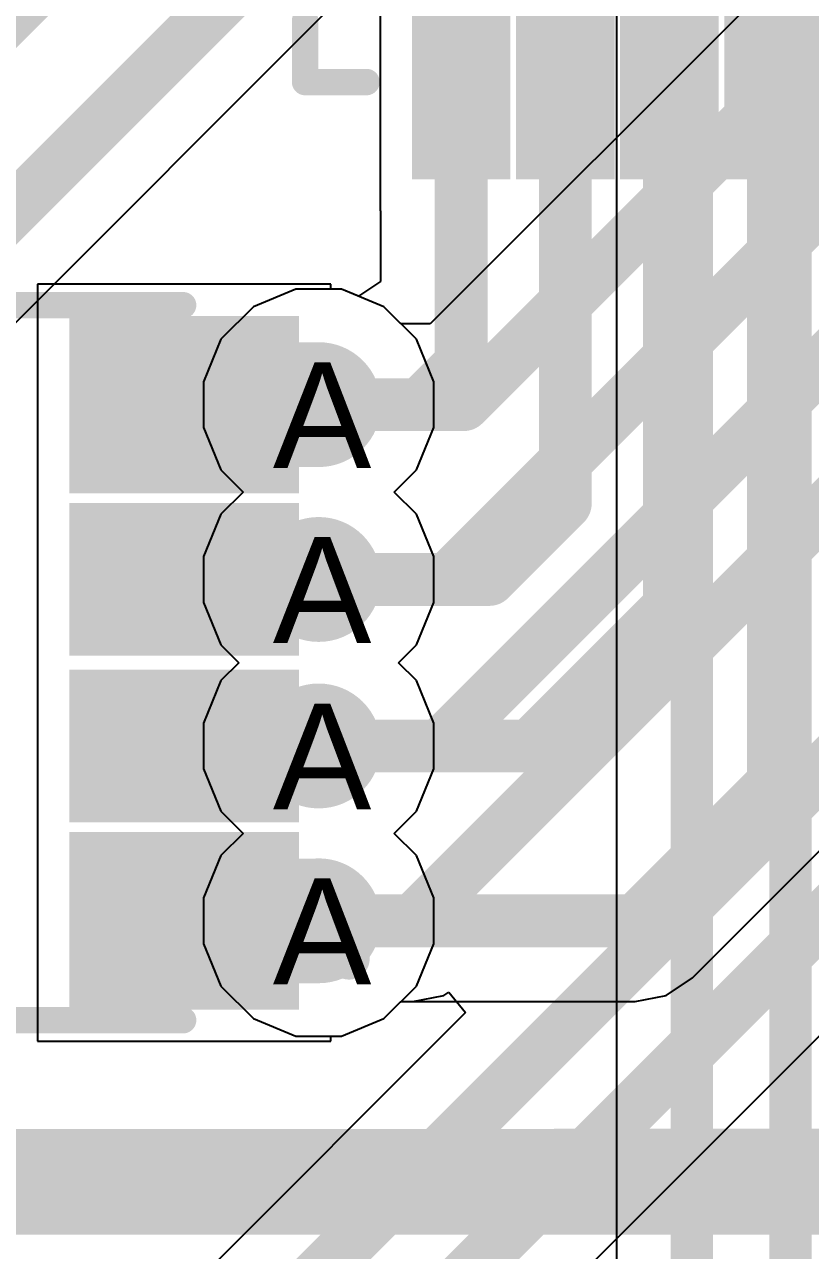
# Model space of a CAD drawing. Header units: inches. Extents: x 0 to 5271, y 0 to 5417.
# Drawn here: x 80.76 to 84.54, y 10.02 to 15.91 of the extents above; entities that cross this region are included whole.
import ezdxf

# ---------------------------------------------------------------- set-up
doc = ezdxf.new("R2010")
doc.units = ezdxf.units.IN
for name, color, linetype in [('Bottom Layer', 5, 'Continuous'), ('Drill Drawing', 1, 'Continuous'), ('L2_GND1', 16, 'Continuous'), ('L3_SIG1', 76, 'Continuous'), ('L4_PWR', 90, 'Continuous'), ('L5_GND2', 156, 'Continuous'), ('L6_SIG2', 130, 'Continuous'), ('L7_GND3', 216, 'Continuous'), ('Top Layer', 1, 'Continuous'), ('Top Overlay', 2, 'Continuous'), ('Top Paste', 8, 'Continuous'), ('Top Solder', 216, 'Continuous'), ('Via Holes', 16, 'Continuous')]:
    doc.layers.add(name, color=color, linetype=linetype)
doc.styles.add('Arial', font='', dxfattribs={"height": 0.2})
doc.styles.get('Arial').set_extended_font_data('Arial')

# ---------------------------------------------------------------- blocks, each defined once
blk = doc.blocks.new('YC164_FR_0710KL_43')
at = {"layer": 'Top Layer'}
for points in [[(-0.45000545, 0.32501332), (0.4499952899999999, 0.32501332), (0.4499952899999999, -0.32498792), (-0.45000545, -0.32498792)], [(2.22001969, -0.3249879199999999), (1.32001895, -0.32498792), (1.32001895, 0.3250133199999999), (2.22001969, 0.32501332)], [(-0.45000545, -0.57501663), (0.4499952899999999, -0.57501663), (0.4499952899999999, -1.10501557), (-0.45000545, -1.10501557)], [(2.22001969, -1.10501557), (1.32001895, -1.10501557), (1.32001895, -0.57501663), (2.22001969, -0.57501663)], [(-0.45000545, -1.37501503), (0.4499952899999999, -1.37501503), (0.4499952899999999, -1.90501397), (-0.45000545, -1.90501397)], [(2.22001969, -1.90501397), (1.32001895, -1.90501397), (1.32001895, -1.37501503), (2.22001969, -1.37501503)], [(-0.45000545, -2.15499188), (0.4499952899999999, -2.15499188), (0.4499952899999999, -2.80499312), (-0.45000545, -2.80499312)], [(2.22001969, -2.80499312), (1.32001895, -2.80499312), (1.32001895, -2.15499188), (2.22001969, -2.15499188)]]:
    blk.add_hatch(color=1, dxfattribs=at).paths.add_polyline_path(points)
at = {"layer": 'Top Paste'}
for points in [[(-0.45000545, 0.32501332), (0.4499952899999999, 0.32501332), (0.4499952899999999, -0.32498792), (-0.45000545, -0.32498792)], [(2.22001969, -0.3249879199999999), (1.32001895, -0.32498792), (1.32001895, 0.3250133199999999), (2.22001969, 0.32501332)], [(-0.45000545, -0.57501663), (0.4499952899999999, -0.57501663), (0.4499952899999999, -1.10501557), (-0.45000545, -1.10501557)], [(2.22001969, -1.10501557), (1.32001895, -1.10501557), (1.32001895, -0.57501663), (2.22001969, -0.57501663)], [(-0.45000545, -1.37501503), (0.4499952899999999, -1.37501503), (0.4499952899999999, -1.90501397), (-0.45000545, -1.90501397)], [(2.22001969, -1.90501397), (1.32001895, -1.90501397), (1.32001895, -1.37501503), (2.22001969, -1.37501503)], [(-0.45000545, -2.15499188), (0.4499952899999999, -2.15499188), (0.4499952899999999, -2.80499312), (-0.45000545, -2.80499312)], [(2.22001969, -2.80499312), (1.32001895, -2.80499312), (1.32001895, -2.15499188), (2.22001969, -2.15499188)]]:
    blk.add_hatch(color=8, dxfattribs=at).paths.add_polyline_path(points)
at = {"layer": 'Top Solder'}
for points in [[(-0.5516054499999999, 0.42661332), (0.55159529, 0.42661332), (0.55159529, -0.42658792), (-0.5516054499999999, -0.42658792)], [(2.32161969, -0.42658792), (1.21841895, -0.42658792), (1.21841895, 0.4266133199999999), (2.32161969, 0.4266133200000001)], [(-0.5516054499999999, -0.47341663), (0.55159529, -0.47341663), (0.55159529, -1.20661557), (-0.5516054499999999, -1.20661557)], [(2.32161969, -1.20661557), (1.21841895, -1.20661557), (1.21841895, -0.4734166300000001), (2.32161969, -0.4734166299999999)], [(-0.5516054499999999, -1.27341503), (0.55159529, -1.27341503), (0.55159529, -2.00661397), (-0.5516054499999999, -2.00661397)], [(2.32161969, -2.00661397), (1.21841895, -2.00661397), (1.21841895, -1.27341503), (2.32161969, -1.27341503)], [(-0.5516054499999999, -2.05339188), (0.55159529, -2.05339188), (0.55159529, -2.90659312), (-0.5516054499999999, -2.90659312)], [(2.32161969, -2.90659312), (1.21841895, -2.90659312), (1.21841895, -2.05339188), (2.32161969, -2.05339188)]]:
    blk.add_hatch(color=216, dxfattribs=at).paths.add_polyline_path(points)
at = {"layer": 'Top Overlay'}
for points in [[(1.76499012, 0.4775835, 0.127, 0.127, 0), (0.00502412, 0.4775835, 0.127, 0.127, 0)], [(-0.6390182799999999, 0.0299847, 0.1999996, 0.1999996, 0), (-0.7914182799999999, 0.1823847, 0.1999996, 0.1999996, 0)], [(-0.7914182799999999, 0.1823847, 0.1999996, 0.1999996, 0), (-0.7914182799999999, -0.1224153, 0.1999996, 0.1999996, 0)], [(-0.6390182799999999, 0.0299847, 0.1999996, 0.1999996, 0), (-0.7914182799999999, -0.1224153, 0.1999996, 0.1999996, 0)], [(1.76499012, -2.9576141, 0.127, 0.127, 0), (0.00502412, -2.9576141, 0.127, 0.127, 0)]]:
    blk.add_lwpolyline(points, format="xyseb", dxfattribs=at)
for points in [[(-0.02672588, 0.4775835, 0.0635, 0.0635, 1), (0.03677411999999999, 0.4775835, 0.0635, 0.0635, 1)], [(1.73324012, 0.4775835, 0.0635, 0.0635, 1), (1.79674012, 0.4775835, 0.0635, 0.0635, 1)], [(-0.84141818, 0.1823847, 0.0999998, 0.0999998, 1), (-0.7414183799999999, 0.1823847, 0.0999998, 0.0999998, 1)], [(-0.84141818, 0.1823847, 0.0999998, 0.0999998, 1), (-0.7414183799999999, 0.1823847, 0.0999998, 0.0999998, 1)], [(-0.6890181799999999, 0.0299847, 0.0999998, 0.0999998, 1), (-0.58901838, 0.0299847, 0.0999998, 0.0999998, 1)], [(-0.6890181799999999, 0.0299847, 0.0999998, 0.0999998, 1), (-0.58901838, 0.0299847, 0.0999998, 0.0999998, 1)], [(-0.84141818, -0.1224153, 0.0999998, 0.0999998, 1), (-0.7414183799999999, -0.1224153, 0.0999998, 0.0999998, 1)], [(-0.84141818, -0.1224153, 0.0999998, 0.0999998, 1), (-0.7414183799999999, -0.1224153, 0.0999998, 0.0999998, 1)], [(-0.02672588, -2.9576141, 0.0635, 0.0635, 1), (0.03677411999999999, -2.9576141, 0.0635, 0.0635, 1)], [(1.73324012, -2.9576141, 0.0635, 0.0635, 1), (1.79674012, -2.9576141, 0.0635, 0.0635, 1)]]:
    blk.add_lwpolyline(points, format="xyseb", close=True, dxfattribs=at)
blk = doc.blocks.new('32_UQFN__5_5__379')
at = {"layer": 'Top Layer'}
for points in [[(-1.88499877, -2.86497903), (-1.88499877, -2.00497821), (-1.61499931, -2.00497821), (-1.61499931, -2.86497903)], [(-1.38502517, -2.86497903), (-1.38502517, -2.00497821), (-1.11502571, -2.00497821), (-1.11502571, -2.86497903)], [(-0.88500077, -2.86497903), (-0.88500077, -2.00497821), (-0.6150013099999999, -2.00497821), (-0.6150013099999999, -2.86497903)], [(-0.38502717, -2.86497903), (-0.38502717, -2.00497821), (-0.11502771, -2.00497821), (-0.11502771, -2.86497903)]]:
    blk.add_hatch(color=1, dxfattribs=at).paths.add_polyline_path(points)
at = {"layer": 'Top Paste'}
for points in [[(-1.88499877, -2.86497903), (-1.88499877, -2.00497821), (-1.61499931, -2.00497821), (-1.61499931, -2.86497903)], [(-1.38502517, -2.86497903), (-1.38502517, -2.00497821), (-1.11502571, -2.00497821), (-1.11502571, -2.86497903)], [(-0.88500077, -2.86497903), (-0.88500077, -2.00497821), (-0.6150013099999999, -2.00497821), (-0.6150013099999999, -2.86497903)], [(-0.38502717, -2.86497903), (-0.38502717, -2.00497821), (-0.11502771, -2.00497821), (-0.11502771, -2.86497903)]]:
    blk.add_hatch(color=8, dxfattribs=at).paths.add_polyline_path(points)
at = {"layer": 'Top Solder'}
for points in [[(-1.98659877, -2.96657903), (-1.98659877, -1.90337821), (-1.51339931, -1.90337821), (-1.51339931, -2.96657903)], [(-1.48662517, -2.96657903), (-1.48662517, -1.90337821), (-1.01342571, -1.90337821), (-1.01342571, -2.96657903)], [(-0.98660077, -2.96657903), (-0.98660077, -1.90337821), (-0.5134013099999999, -1.90337821), (-0.5134013099999999, -2.96657903)], [(-0.4866271699999999, -2.96657903), (-0.4866271699999999, -1.90337821), (-0.01342770999999996, -1.90337821), (-0.01342771000000004, -2.96657903)]]:
    blk.add_hatch(color=216, dxfattribs=at).paths.add_polyline_path(points)
at = {"layer": 'Top Overlay'}
for points in [[(-2.50001024, -2.50000262, 0.127, 0.127, 0), (-2.50001024, -2.20500702, 0.127, 0.127, 0)], [(-2.50001024, -2.50000262, 0.127, 0.127, 0), (-2.20501464, -2.50000262, 0.127, 0.127, 0)]]:
    blk.add_lwpolyline(points, format="xyseb", dxfattribs=at)
for points in [[(-2.53176024, -2.20500702, 0.0635, 0.0635, 1), (-2.46826024, -2.20500702, 0.0635, 0.0635, 1)], [(-2.53176024, -2.50000262, 0.0635, 0.0635, 1), (-2.46826024, -2.50000262, 0.0635, 0.0635, 1)], [(-2.53176024, -2.50000262, 0.0635, 0.0635, 1), (-2.46826024, -2.50000262, 0.0635, 0.0635, 1)], [(-2.23676464, -2.50000262, 0.0635, 0.0635, 1), (-2.17326464, -2.50000262, 0.0635, 0.0635, 1)]]:
    blk.add_lwpolyline(points, format="xyseb", close=True, dxfattribs=at)

msp = doc.modelspace()

# ---------------------------------------------------------------- hatches: boundary and pattern name
at = {"layer": 'Bottom Layer'}
h = msp.add_hatch(color=5, dxfattribs=at)
edge = h.paths.add_edge_path()
edge.add_arc((82.17219532, 14.08598148), 0.2999994, 0, 360)
h = msp.add_hatch(color=5, dxfattribs=at)
edge = h.paths.add_edge_path()
edge.add_arc((82.17219532, 13.24600348), 0.2999994, 0, 360)
h = msp.add_hatch(color=5, dxfattribs=at)
edge = h.paths.add_edge_path()
edge.add_arc((82.17219532, 12.44600508), 0.2999994, 0, 360)
h = msp.add_hatch(color=5, dxfattribs=at)
edge = h.paths.add_edge_path()
edge.add_arc((82.17219532, 11.60597628), 0.2999994, 0, 360)
at = {"layer": 'L2_GND1'}
h = msp.add_hatch(color=16, dxfattribs=at)
edge = h.paths.add_edge_path()
edge.add_arc((82.17219532, 14.08598148), 0.2999994, 0, 360)
h = msp.add_hatch(color=16, dxfattribs=at)
edge = h.paths.add_edge_path()
edge.add_arc((82.17219532, 13.24600348), 0.2999994, 0, 360)
h = msp.add_hatch(color=16, dxfattribs=at)
edge = h.paths.add_edge_path()
edge.add_arc((82.17219532, 12.44600508), 0.2999994, 0, 360)
h = msp.add_hatch(color=16, dxfattribs=at)
edge = h.paths.add_edge_path()
edge.add_arc((82.17219532, 11.60597628), 0.2999994, 0, 360)
at = {"layer": 'L3_SIG1'}
h = msp.add_hatch(color=76, dxfattribs=at)
edge = h.paths.add_edge_path()
edge.add_arc((82.17219532, 14.08598148), 0.2999994, 0, 360)
h = msp.add_hatch(color=76, dxfattribs=at)
edge = h.paths.add_edge_path()
edge.add_arc((82.17219532, 13.24600348), 0.2999994, 0, 360)
h = msp.add_hatch(color=76, dxfattribs=at)
edge = h.paths.add_edge_path()
edge.add_arc((82.17219532, 12.44600508), 0.2999994, 0, 360)
h = msp.add_hatch(color=76, dxfattribs=at)
edge = h.paths.add_edge_path()
edge.add_arc((82.17219532, 11.60597628), 0.2999994, 0, 360)
at = {"layer": 'L4_PWR'}
h = msp.add_hatch(color=90, dxfattribs=at)
edge = h.paths.add_edge_path()
edge.add_arc((82.17219532, 14.08598148), 0.2999994, 0, 360)
h = msp.add_hatch(color=90, dxfattribs=at)
edge = h.paths.add_edge_path()
edge.add_arc((82.17219532, 13.24600348), 0.2999994, 0, 360)
h = msp.add_hatch(color=90, dxfattribs=at)
edge = h.paths.add_edge_path()
edge.add_arc((82.17219532, 12.44600508), 0.2999994, 0, 360)
h = msp.add_hatch(color=90, dxfattribs=at)
edge = h.paths.add_edge_path()
edge.add_arc((82.17219532, 11.60597628), 0.2999994, 0, 360)
at = {"layer": 'L5_GND2'}
h = msp.add_hatch(color=156, dxfattribs=at)
edge = h.paths.add_edge_path()
edge.add_arc((82.17219532, 14.08598148), 0.2999994, 0, 360)
h = msp.add_hatch(color=156, dxfattribs=at)
edge = h.paths.add_edge_path()
edge.add_arc((82.17219532, 13.24600348), 0.2999994, 0, 360)
h = msp.add_hatch(color=156, dxfattribs=at)
edge = h.paths.add_edge_path()
edge.add_arc((82.17219532, 12.44600508), 0.2999994, 0, 360)
h = msp.add_hatch(color=156, dxfattribs=at)
edge = h.paths.add_edge_path()
edge.add_arc((82.17219532, 11.60597628), 0.2999994, 0, 360)
at = {"layer": 'L6_SIG2'}
h = msp.add_hatch(color=130, dxfattribs=at)
edge = h.paths.add_edge_path()
edge.add_arc((82.17219532, 14.08598148), 0.2999994, 0, 360)
h = msp.add_hatch(color=130, dxfattribs=at)
edge = h.paths.add_edge_path()
edge.add_arc((82.17219532, 13.24600348), 0.2999994, 0, 360)
h = msp.add_hatch(color=130, dxfattribs=at)
edge = h.paths.add_edge_path()
edge.add_arc((82.17219532, 12.44600508), 0.2999994, 0, 360)
h = msp.add_hatch(color=130, dxfattribs=at)
edge = h.paths.add_edge_path()
edge.add_arc((82.17219532, 11.60597628), 0.2999994, 0, 360)
at = {"layer": 'L7_GND3'}
h = msp.add_hatch(color=216, dxfattribs=at)
edge = h.paths.add_edge_path()
edge.add_arc((82.17219532, 14.08598148), 0.2999994, 0, 360)
h = msp.add_hatch(color=216, dxfattribs=at)
edge = h.paths.add_edge_path()
edge.add_arc((82.17219532, 13.24600348), 0.2999994, 0, 360)
h = msp.add_hatch(color=216, dxfattribs=at)
edge = h.paths.add_edge_path()
edge.add_arc((82.17219532, 12.44600508), 0.2999994, 0, 360)
h = msp.add_hatch(color=216, dxfattribs=at)
edge = h.paths.add_edge_path()
edge.add_arc((82.17219532, 11.60597628), 0.2999994, 0, 360)
at = {"layer": 'Top Layer'}
for points in [[(81.52607012, 14.38478708), (81.52607012, 13.78580428), (82.17219532, 13.78580428), (82.17219532, 14.38478708)], [(81.56927551999999, 13.51100168), (81.56927551999999, 12.98100528), (82.21545152, 12.98100528), (82.21545152, 13.51100168)], [(81.56927551999999, 12.71100328), (81.56927551999999, 12.18100688), (82.21545152, 12.18100688), (82.21545152, 12.71100328)], [(81.52599391999999, 11.90480728), (81.52599391999999, 11.30582448), (82.17216991999999, 11.30582448), (82.17216991999999, 11.90480728)]]:
    msp.add_hatch(color=1, dxfattribs=at).paths.add_polyline_path(points)
h = msp.add_hatch(color=1, dxfattribs=at)
edge = h.paths.add_edge_path()
edge.add_arc((82.17219532, 14.08598148), 0.2999994, 0, 360)
h = msp.add_hatch(color=1, dxfattribs=at)
edge = h.paths.add_edge_path()
edge.add_arc((82.17219532, 13.24600348), 0.2999994, 0, 360)
h = msp.add_hatch(color=1, dxfattribs=at)
edge = h.paths.add_edge_path()
edge.add_arc((82.17219532, 12.44600508), 0.2999994, 0, 360)
h = msp.add_hatch(color=1, dxfattribs=at)
edge = h.paths.add_edge_path()
edge.add_arc((82.17219532, 11.60597628), 0.2999994, 0, 360)
at = {"layer": 'Via Holes'}
h = msp.add_hatch(color=7, dxfattribs=at)
edge = h.paths.add_edge_path()
edge.add_arc((82.17219532, 14.08598148), 0.1499997, 0, 360)
h = msp.add_hatch(color=7, dxfattribs=at)
edge = h.paths.add_edge_path()
edge.add_arc((82.17219532, 13.24600348), 0.1499997, 0, 360)
h = msp.add_hatch(color=7, dxfattribs=at)
edge = h.paths.add_edge_path()
edge.add_arc((82.17219532, 12.44600508), 0.1499997, 0, 360)
h = msp.add_hatch(color=7, dxfattribs=at)
edge = h.paths.add_edge_path()
edge.add_arc((82.17219532, 11.60597628), 0.1499997, 0, 360)

# ---------------------------------------------------------------- linework, layer by layer
at = {"layer": 'Bottom Layer'}
for p, q in [((82.06199742, 14.63998088), (81.85838086, 14.55564018)), ((82.28239321999999, 14.63998088), (82.06199742, 14.63998088)), ((82.48600978, 14.55564018), (82.28239321999999, 14.63998088)), ((81.85838086, 14.55564018), (81.70253662, 14.39979594)), ((82.64185402, 14.39979594), (82.48600978, 14.55564018)), ((81.70253662, 14.39979594), (81.61819591999999, 14.19617938)), ((82.72619472, 14.19617938), (82.64185402, 14.39979594)), ((81.61819591999999, 14.19617938), (81.61819591999999, 13.97578358)), ((82.72619472, 13.97578358), (82.72619472, 14.19617938)), ((81.61819591999999, 13.97578358), (81.70253662, 13.77216702)), ((82.64185402, 13.77216702), (82.72619472, 13.97578358)), ((81.70253662, 13.77216702), (81.80871116, 13.66599248)), ((82.53567948, 13.66599248), (82.64185402, 13.77216702)), ((81.80871116, 13.66599248), (81.70253662, 13.55981794)), ((82.64185402, 13.55981794), (82.53567948, 13.66599248)), ((81.70253662, 13.55981794), (81.61819591999999, 13.35620138)), ((82.72619472, 13.35620138), (82.64185402, 13.55981794)), ((81.61819591999999, 13.35620138), (81.61819591999999, 13.13580558)), ((82.72619472, 13.13580558), (82.72619472, 13.35620138)), ((81.61819591999999, 13.13580558), (81.70253662, 12.93218902)), ((82.64185402, 12.93218902), (82.72619472, 13.13580558)), ((81.70253662, 12.93218902), (81.78872136, 12.84600428)), ((82.55566928, 12.84600428), (82.64185402, 12.93218902)), ((81.78872136, 12.84600428), (81.70253662, 12.75981954)), ((82.64185402, 12.75981954), (82.55566928, 12.84600428)), ((81.70253662, 12.75981954), (81.61819591999999, 12.55620298)), ((82.72619472, 12.55620298), (82.64185402, 12.75981954)), ((81.61819591999999, 12.55620298), (81.61819591999999, 12.33580718)), ((82.72619472, 12.33580718), (82.72619472, 12.55620298)), ((81.61819591999999, 12.33580718), (81.70253662, 12.13219062)), ((82.64185402, 12.13219062), (82.72619472, 12.33580718)), ((81.70253662, 12.13219062), (81.80873656, 12.02599068)), ((82.53565408, 12.02599068), (82.64185402, 12.13219062)), ((81.80873656, 12.02599068), (81.70253662, 11.91979074)), ((82.64185402, 11.91979074), (82.53565408, 12.02599068)), ((81.70253662, 11.91979074), (81.61819591999999, 11.71617418)), ((82.72619472, 11.71617418), (82.64185402, 11.91979074)), ((81.61819591999999, 11.71617418), (81.61819591999999, 11.49577838)), ((82.72619472, 11.49577838), (82.72619472, 11.71617418)), ((81.61819591999999, 11.49577838), (81.70253662, 11.29216182)), ((82.64185402, 11.29216182), (82.72619472, 11.49577838)), ((81.70253662, 11.29216182), (81.85838086, 11.13631758)), ((82.48600978, 11.13631758), (82.64185402, 11.29216182)), ((81.85838086, 11.13631758), (82.06199742, 11.05197688)), ((82.28239321999999, 11.05197688), (82.48600978, 11.13631758)), ((82.06199742, 11.05197688), (82.28239321999999, 11.05197688))]:
    msp.add_line(p, q, dxfattribs=at)
at = {"layer": 'L2_GND1'}
for p, q in [((82.06199742, 14.63998088), (81.85838086, 14.55564018)), ((82.28239321999999, 14.63998088), (82.06199742, 14.63998088)), ((82.48600978, 14.55564018), (82.28239321999999, 14.63998088)), ((81.85838086, 14.55564018), (81.70253662, 14.39979594)), ((82.64185402, 14.39979594), (82.48600978, 14.55564018)), ((81.70253662, 14.39979594), (81.61819591999999, 14.19617938)), ((82.72619472, 14.19617938), (82.64185402, 14.39979594)), ((81.61819591999999, 14.19617938), (81.61819591999999, 13.97578358)), ((82.72619472, 13.97578358), (82.72619472, 14.19617938)), ((81.61819591999999, 13.97578358), (81.70253662, 13.77216702)), ((82.64185402, 13.77216702), (82.72619472, 13.97578358)), ((81.70253662, 13.77216702), (81.80871116, 13.66599248)), ((82.53567948, 13.66599248), (82.64185402, 13.77216702)), ((81.80871116, 13.66599248), (81.70253662, 13.55981794)), ((82.64185402, 13.55981794), (82.53567948, 13.66599248)), ((81.70253662, 13.55981794), (81.61819591999999, 13.35620138)), ((82.72619472, 13.35620138), (82.64185402, 13.55981794)), ((81.61819591999999, 13.35620138), (81.61819591999999, 13.13580558)), ((82.72619472, 13.13580558), (82.72619472, 13.35620138)), ((81.61819591999999, 13.13580558), (81.70253662, 12.93218902)), ((82.64185402, 12.93218902), (82.72619472, 13.13580558)), ((81.70253662, 12.93218902), (81.78872136, 12.84600428)), ((82.55566928, 12.84600428), (82.64185402, 12.93218902)), ((81.78872136, 12.84600428), (81.70253662, 12.75981954)), ((82.64185402, 12.75981954), (82.55566928, 12.84600428)), ((81.70253662, 12.75981954), (81.61819591999999, 12.55620298)), ((82.72619472, 12.55620298), (82.64185402, 12.75981954)), ((81.61819591999999, 12.55620298), (81.61819591999999, 12.33580718)), ((82.72619472, 12.33580718), (82.72619472, 12.55620298)), ((81.61819591999999, 12.33580718), (81.70253662, 12.13219062)), ((82.64185402, 12.13219062), (82.72619472, 12.33580718)), ((81.70253662, 12.13219062), (81.80873656, 12.02599068)), ((82.53565408, 12.02599068), (82.64185402, 12.13219062)), ((81.80873656, 12.02599068), (81.70253662, 11.91979074)), ((82.64185402, 11.91979074), (82.53565408, 12.02599068)), ((81.70253662, 11.91979074), (81.61819591999999, 11.71617418)), ((82.72619472, 11.71617418), (82.64185402, 11.91979074)), ((81.61819591999999, 11.71617418), (81.61819591999999, 11.49577838)), ((82.72619472, 11.49577838), (82.72619472, 11.71617418)), ((81.61819591999999, 11.49577838), (81.70253662, 11.29216182)), ((82.64185402, 11.29216182), (82.72619472, 11.49577838)), ((81.70253662, 11.29216182), (81.85838086, 11.13631758)), ((82.48600978, 11.13631758), (82.64185402, 11.29216182)), ((81.85838086, 11.13631758), (82.06199742, 11.05197688)), ((82.28239321999999, 11.05197688), (82.48600978, 11.13631758)), ((82.06199742, 11.05197688), (82.28239321999999, 11.05197688))]:
    msp.add_line(p, q, dxfattribs=at)
at = {"layer": 'L3_SIG1'}
for p, q in [((83.6030205, 17.1422949), (83.6030205, 9.867122759999999)), ((82.06199742, 14.63998088), (81.85838086, 14.55564018)), ((82.28239321999999, 14.63998088), (82.06199742, 14.63998088)), ((82.48600978, 14.55564018), (82.28239321999999, 14.63998088)), ((81.85838086, 14.55564018), (81.70253662, 14.39979594)), ((82.64185402, 14.39979594), (82.48600978, 14.55564018)), ((81.70253662, 14.39979594), (81.61819591999999, 14.19617938)), ((82.72619472, 14.19617938), (82.64185402, 14.39979594)), ((81.61819591999999, 14.19617938), (81.61819591999999, 13.97578358)), ((82.72619472, 13.97578358), (82.72619472, 14.19617938)), ((81.61819591999999, 13.97578358), (81.70253662, 13.77216702)), ((82.64185402, 13.77216702), (82.72619472, 13.97578358)), ((81.70253662, 13.77216702), (81.80871116, 13.66599248)), ((82.53567948, 13.66599248), (82.64185402, 13.77216702)), ((81.80871116, 13.66599248), (81.70253662, 13.55981794)), ((82.64185402, 13.55981794), (82.53567948, 13.66599248)), ((81.70253662, 13.55981794), (81.61819591999999, 13.35620138)), ((82.72619472, 13.35620138), (82.64185402, 13.55981794)), ((81.61819591999999, 13.35620138), (81.61819591999999, 13.13580558)), ((82.72619472, 13.13580558), (82.72619472, 13.35620138)), ((81.61819591999999, 13.13580558), (81.70253662, 12.93218902)), ((82.64185402, 12.93218902), (82.72619472, 13.13580558)), ((81.70253662, 12.93218902), (81.78872136, 12.84600428)), ((82.55566928, 12.84600428), (82.64185402, 12.93218902)), ((81.78872136, 12.84600428), (81.70253662, 12.75981954)), ((82.64185402, 12.75981954), (82.55566928, 12.84600428)), ((81.70253662, 12.75981954), (81.61819591999999, 12.55620298)), ((82.72619472, 12.55620298), (82.64185402, 12.75981954)), ((81.61819591999999, 12.55620298), (81.61819591999999, 12.33580718)), ((82.72619472, 12.33580718), (82.72619472, 12.55620298)), ((81.61819591999999, 12.33580718), (81.70253662, 12.13219062)), ((82.64185402, 12.13219062), (82.72619472, 12.33580718)), ((81.70253662, 12.13219062), (81.80873656, 12.02599068)), ((82.53565408, 12.02599068), (82.64185402, 12.13219062)), ((81.80873656, 12.02599068), (81.70253662, 11.91979074)), ((82.64185402, 11.91979074), (82.53565408, 12.02599068)), ((81.70253662, 11.91979074), (81.61819591999999, 11.71617418)), ((82.72619472, 11.71617418), (82.64185402, 11.91979074)), ((81.61819591999999, 11.71617418), (81.61819591999999, 11.49577838)), ((82.72619472, 11.49577838), (82.72619472, 11.71617418)), ((81.61819591999999, 11.49577838), (81.70253662, 11.29216182)), ((82.64185402, 11.29216182), (82.72619472, 11.49577838)), ((81.70253662, 11.29216182), (81.85838086, 11.13631758)), ((82.48600978, 11.13631758), (82.64185402, 11.29216182)), ((81.85838086, 11.13631758), (82.06199742, 11.05197688)), ((82.28239321999999, 11.05197688), (82.48600978, 11.13631758)), ((82.06199742, 11.05197688), (82.28239321999999, 11.05197688))]:
    msp.add_line(p, q, dxfattribs=at)
for points in [[(83.96558772, 8.51182448, 0.2032, 0.2032, 0), (83.96558772, 17.1423076, 0.2032, 0.2032, 0)], [(84.43908436, 8.302492919999999, 0.2032, 0.2032, 0), (84.43908436, 16.89140132, 0.2032, 0.2032, 0)]]:
    msp.add_lwpolyline(points, format="xyseb", dxfattribs=at)
at = {"layer": 'L4_PWR'}
for p, q in [((82.06199742, 14.63998088), (81.85838086, 14.55564018)), ((82.28239321999999, 14.63998088), (82.06199742, 14.63998088)), ((82.48600978, 14.55564018), (82.28239321999999, 14.63998088)), ((81.85838086, 14.55564018), (81.70253662, 14.39979594)), ((82.64185402, 14.39979594), (82.48600978, 14.55564018)), ((81.70253662, 14.39979594), (81.61819591999999, 14.19617938)), ((82.72619472, 14.19617938), (82.64185402, 14.39979594)), ((81.61819591999999, 14.19617938), (81.61819591999999, 13.97578358)), ((82.72619472, 13.97578358), (82.72619472, 14.19617938)), ((81.61819591999999, 13.97578358), (81.70253662, 13.77216702)), ((82.64185402, 13.77216702), (82.72619472, 13.97578358)), ((81.70253662, 13.77216702), (81.80871116, 13.66599248)), ((82.53567948, 13.66599248), (82.64185402, 13.77216702)), ((81.80871116, 13.66599248), (81.70253662, 13.55981794)), ((82.64185402, 13.55981794), (82.53567948, 13.66599248)), ((81.70253662, 13.55981794), (81.61819591999999, 13.35620138)), ((82.72619472, 13.35620138), (82.64185402, 13.55981794)), ((81.61819591999999, 13.35620138), (81.61819591999999, 13.13580558)), ((82.72619472, 13.13580558), (82.72619472, 13.35620138)), ((81.61819591999999, 13.13580558), (81.70253662, 12.93218902)), ((82.64185402, 12.93218902), (82.72619472, 13.13580558)), ((81.70253662, 12.93218902), (81.78872136, 12.84600428)), ((82.55566928, 12.84600428), (82.64185402, 12.93218902)), ((81.78872136, 12.84600428), (81.70253662, 12.75981954)), ((82.64185402, 12.75981954), (82.55566928, 12.84600428)), ((81.70253662, 12.75981954), (81.61819591999999, 12.55620298)), ((82.72619472, 12.55620298), (82.64185402, 12.75981954)), ((81.61819591999999, 12.55620298), (81.61819591999999, 12.33580718)), ((82.72619472, 12.33580718), (82.72619472, 12.55620298)), ((81.61819591999999, 12.33580718), (81.70253662, 12.13219062)), ((82.64185402, 12.13219062), (82.72619472, 12.33580718)), ((81.70253662, 12.13219062), (81.80873656, 12.02599068)), ((82.53565408, 12.02599068), (82.64185402, 12.13219062)), ((81.80873656, 12.02599068), (81.70253662, 11.91979074)), ((82.64185402, 11.91979074), (82.53565408, 12.02599068)), ((81.70253662, 11.91979074), (81.61819591999999, 11.71617418)), ((82.72619472, 11.71617418), (82.64185402, 11.91979074)), ((81.61819591999999, 11.71617418), (81.61819591999999, 11.49577838)), ((82.72619472, 11.49577838), (82.72619472, 11.71617418)), ((81.61819591999999, 11.49577838), (81.70253662, 11.29216182)), ((82.64185402, 11.29216182), (82.72619472, 11.49577838)), ((81.70253662, 11.29216182), (81.85838086, 11.13631758)), ((82.48600978, 11.13631758), (82.64185402, 11.29216182)), ((81.85838086, 11.13631758), (82.06199742, 11.05197688)), ((82.28239321999999, 11.05197688), (82.48600978, 11.13631758)), ((82.06199742, 11.05197688), (82.28239321999999, 11.05197688))]:
    msp.add_line(p, q, dxfattribs=at)
for points in [[(79.64078051999999, 10.35238468, 0.508, 0.508, 0), (83.30401932, 10.35238468, 0.508, 0.508, 0)], [(83.30401932, 10.35238468, 0.508, 0.508, 0), (83.30407011999999, 10.35243548, 0.508, 0.508, 0)], [(83.30407011999999, 10.35243548, 0.508, 0.508, 0), (89.61683371999999, 10.35243548, 0.508, 0.508, 0)]]:
    msp.add_lwpolyline(points, format="xyseb", dxfattribs=at)
for points in [[(83.17701931999999, 10.35238468, 0.254, 0.254, 1), (83.43101932, 10.35238468, 0.254, 0.254, 1)], [(83.17701931999999, 10.35238468, 0.254, 0.254, 1), (83.43101932, 10.35238468, 0.254, 0.254, 1)], [(83.17707012, 10.35243548, 0.254, 0.254, 1), (83.43107011999999, 10.35243548, 0.254, 0.254, 1)], [(83.17707012, 10.35243548, 0.254, 0.254, 1), (83.43107011999999, 10.35243548, 0.254, 0.254, 1)]]:
    msp.add_lwpolyline(points, format="xyseb", close=True, dxfattribs=at)
at = {"layer": 'L5_GND2'}
for p, q in [((82.06199742, 14.63998088), (81.85838086, 14.55564018)), ((82.28239321999999, 14.63998088), (82.06199742, 14.63998088)), ((82.48600978, 14.55564018), (82.28239321999999, 14.63998088)), ((81.85838086, 14.55564018), (81.70253662, 14.39979594)), ((82.64185402, 14.39979594), (82.48600978, 14.55564018)), ((81.70253662, 14.39979594), (81.61819591999999, 14.19617938)), ((82.72619472, 14.19617938), (82.64185402, 14.39979594)), ((81.61819591999999, 14.19617938), (81.61819591999999, 13.97578358)), ((82.72619472, 13.97578358), (82.72619472, 14.19617938)), ((81.61819591999999, 13.97578358), (81.70253662, 13.77216702)), ((82.64185402, 13.77216702), (82.72619472, 13.97578358)), ((81.70253662, 13.77216702), (81.80871116, 13.66599248)), ((82.53567948, 13.66599248), (82.64185402, 13.77216702)), ((81.80871116, 13.66599248), (81.70253662, 13.55981794)), ((82.64185402, 13.55981794), (82.53567948, 13.66599248)), ((81.70253662, 13.55981794), (81.61819591999999, 13.35620138)), ((82.72619472, 13.35620138), (82.64185402, 13.55981794)), ((81.61819591999999, 13.35620138), (81.61819591999999, 13.13580558)), ((82.72619472, 13.13580558), (82.72619472, 13.35620138)), ((81.61819591999999, 13.13580558), (81.70253662, 12.93218902)), ((82.64185402, 12.93218902), (82.72619472, 13.13580558)), ((81.70253662, 12.93218902), (81.78872136, 12.84600428)), ((82.55566928, 12.84600428), (82.64185402, 12.93218902)), ((81.78872136, 12.84600428), (81.70253662, 12.75981954)), ((82.64185402, 12.75981954), (82.55566928, 12.84600428)), ((81.70253662, 12.75981954), (81.61819591999999, 12.55620298)), ((82.72619472, 12.55620298), (82.64185402, 12.75981954)), ((81.61819591999999, 12.55620298), (81.61819591999999, 12.33580718)), ((82.72619472, 12.33580718), (82.72619472, 12.55620298)), ((81.61819591999999, 12.33580718), (81.70253662, 12.13219062)), ((82.64185402, 12.13219062), (82.72619472, 12.33580718)), ((81.70253662, 12.13219062), (81.80873656, 12.02599068)), ((82.53565408, 12.02599068), (82.64185402, 12.13219062)), ((81.80873656, 12.02599068), (81.70253662, 11.91979074)), ((82.64185402, 11.91979074), (82.53565408, 12.02599068)), ((81.70253662, 11.91979074), (81.61819591999999, 11.71617418)), ((82.72619472, 11.71617418), (82.64185402, 11.91979074)), ((81.61819591999999, 11.71617418), (81.61819591999999, 11.49577838)), ((82.72619472, 11.49577838), (82.72619472, 11.71617418)), ((81.61819591999999, 11.49577838), (81.70253662, 11.29216182)), ((82.64185402, 11.29216182), (82.72619472, 11.49577838)), ((81.70253662, 11.29216182), (81.85838086, 11.13631758)), ((82.48600978, 11.13631758), (82.64185402, 11.29216182)), ((81.85838086, 11.13631758), (82.06199742, 11.05197688)), ((82.28239321999999, 11.05197688), (82.48600978, 11.13631758)), ((82.06199742, 11.05197688), (82.28239321999999, 11.05197688))]:
    msp.add_line(p, q, dxfattribs=at)
at = {"layer": 'L6_SIG2'}
for p, q in [((77.39445278, 11.16068126), (83.34590646, 17.11213494)), ((84.4089117, 16.17508576), (82.70827502, 14.47444654)), ((82.06199742, 14.63998088), (81.85838086, 14.55564018)), ((82.28239321999999, 14.63998088), (82.06199742, 14.63998088)), ((82.48600978, 14.55564018), (82.28239321999999, 14.63998088)), ((81.85838086, 14.55564018), (81.70253662, 14.39979594)), ((82.56720342, 14.47444654), (82.48600978, 14.55564018)), ((82.70827502, 14.47444654), (82.56720342, 14.47444654)), ((81.70253662, 14.39979594), (81.61819591999999, 14.19617938)), ((81.61819591999999, 14.19617938), (81.61819591999999, 13.97578358)), ((81.61819591999999, 13.97578358), (81.70253662, 13.77216702)), ((81.70253662, 13.77216702), (81.80871116, 13.66599248)), ((81.80871116, 13.66599248), (81.70253662, 13.55981794)), ((81.70253662, 13.55981794), (81.61819591999999, 13.35620138)), ((81.61819591999999, 13.35620138), (81.61819591999999, 13.13580558)), ((81.61819591999999, 13.13580558), (81.70253662, 12.93218902)), ((81.70253662, 12.93218902), (81.78872136, 12.84600428)), ((81.78872136, 12.84600428), (81.70253662, 12.75981954)), ((83.46973145999999, 9.945499539999998), (86.38182368, 12.85758922)), ((81.70253662, 12.75981954), (81.61819591999999, 12.55620298)), ((81.61819591999999, 12.55620298), (81.61819591999999, 12.33580718)), ((81.61819591999999, 12.33580718), (81.70253662, 12.13219062)), ((81.70253662, 12.13219062), (81.80873656, 12.02599068)), ((81.80873656, 12.02599068), (81.70253662, 11.91979074)), ((81.70253662, 11.91979074), (81.61819591999999, 11.71617418)), ((81.61819591999999, 11.71617418), (81.61819591999999, 11.49577838)), ((81.61819591999999, 11.49577838), (81.70253662, 11.29216182)), ((81.70253662, 11.29216182), (81.85838086, 11.13631758)), ((82.77303486, 11.2470819), (82.79735536, 11.26333282)), ((82.79735536, 11.26333282), (82.87831277999999, 11.1646843)), ((82.48600978, 11.13631758), (82.56720342, 11.21751122)), ((82.56720342, 11.21751122), (82.62437627999999, 11.21751122)), ((82.62437627999999, 11.21751122), (82.77303486, 11.2470819)), ((82.87831277999999, 11.1646843), (81.31158236, 9.597953879999999)), ((81.85838086, 11.13631758), (82.06199742, 11.05197688)), ((82.28239321999999, 11.05197688), (82.48600978, 11.13631758)), ((82.06199742, 11.05197688), (82.28239321999999, 11.05197688))]:
    msp.add_line(p, q, dxfattribs=at)
for points in [[(76.4794, 11.74022544, 0.254, 0.254, 0), (83.10337455999999, 18.3642, 0.254, 0.254, 0)], [(77.00598772000001, 11.32158772, 0.254, 0.254, 0), (83.18499999999999, 17.5006, 0.254, 0.254, 0)], [(82.86918148, 14.08598148, 0.254, 0.254, 0), (84.6836, 15.9004, 0.254, 0.254, 0)], [(82.79120348, 13.24600348, 0.254, 0.254, 0), (85.0646, 15.5194, 0.254, 0.254, 0)], [(82.75324064, 12.44600508, 0.254, 0.254, 0), (85.44563555999999, 15.1384, 0.254, 0.254, 0)], [(82.62437627999999, 11.60597628, 0.254, 0.254, 0), (85.77579999999999, 14.7574, 0.254, 0.254, 0)], [(78.79765292, 6.534652919999999, 0.254, 0.254, 0), (86.34903228, 14.08603228, 0.254, 0.254, 0)], [(82.17219532, 14.08598148, 0.254, 0.254, 0), (82.86918148, 14.08598148, 0.254, 0.254, 0)], [(80.15558771999999, 7.18072732, 0.254, 0.254, 0), (86.22091468, 13.24605428, 0.254, 0.254, 0)], [(82.17219532, 13.24600348, 0.254, 0.254, 0), (82.79120348, 13.24600348, 0.254, 0.254, 0)], [(82.17219532, 12.44600508, 0.254, 0.254, 0), (82.75324064, 12.44600508, 0.254, 0.254, 0)], [(82.17219532, 11.60597628, 0.254, 0.254, 0), (82.62437627999999, 11.60597628, 0.254, 0.254, 0)]]:
    msp.add_lwpolyline(points, format="xyseb", dxfattribs=at)
for points in [[(82.10869532, 14.08598148, 0.127, 0.127, 1), (82.23569531999999, 14.08598148, 0.127, 0.127, 1)], [(82.80568147999999, 14.08598148, 0.127, 0.127, 1), (82.93268148, 14.08598148, 0.127, 0.127, 1)], [(82.80568147999999, 14.08598148, 0.127, 0.127, 1), (82.93268148, 14.08598148, 0.127, 0.127, 1)], [(82.10869532, 13.24600348, 0.127, 0.127, 1), (82.23569531999999, 13.24600348, 0.127, 0.127, 1)], [(82.72770348, 13.24600348, 0.127, 0.127, 1), (82.85470348, 13.24600348, 0.127, 0.127, 1)], [(82.72770348, 13.24600348, 0.127, 0.127, 1), (82.85470348, 13.24600348, 0.127, 0.127, 1)], [(82.10869532, 12.44600508, 0.127, 0.127, 1), (82.23569531999999, 12.44600508, 0.127, 0.127, 1)], [(82.68974064, 12.44600508, 0.127, 0.127, 1), (82.81674063999999, 12.44600508, 0.127, 0.127, 1)], [(82.68974064, 12.44600508, 0.127, 0.127, 1), (82.81674063999999, 12.44600508, 0.127, 0.127, 1)], [(82.10869532, 11.60597628, 0.127, 0.127, 1), (82.23569531999999, 11.60597628, 0.127, 0.127, 1)], [(82.56087627999999, 11.60597628, 0.127, 0.127, 1), (82.68787628, 11.60597628, 0.127, 0.127, 1)], [(82.56087627999999, 11.60597628, 0.127, 0.127, 1), (82.68787628, 11.60597628, 0.127, 0.127, 1)]]:
    msp.add_lwpolyline(points, format="xyseb", close=True, dxfattribs=at)
at = {"layer": 'L7_GND3'}
for p, q in [((82.06199742, 14.63998088), (81.85838086, 14.55564018)), ((82.28239321999999, 14.63998088), (82.06199742, 14.63998088)), ((82.48600978, 14.55564018), (82.28239321999999, 14.63998088)), ((81.85838086, 14.55564018), (81.70253662, 14.39979594)), ((82.64185402, 14.39979594), (82.48600978, 14.55564018)), ((81.70253662, 14.39979594), (81.61819591999999, 14.19617938)), ((82.72619472, 14.19617938), (82.64185402, 14.39979594)), ((81.61819591999999, 14.19617938), (81.61819591999999, 13.97578358)), ((82.72619472, 13.97578358), (82.72619472, 14.19617938)), ((81.61819591999999, 13.97578358), (81.70253662, 13.77216702)), ((82.64185402, 13.77216702), (82.72619472, 13.97578358)), ((81.70253662, 13.77216702), (81.80871116, 13.66599248)), ((82.53567948, 13.66599248), (82.64185402, 13.77216702)), ((81.80871116, 13.66599248), (81.70253662, 13.55981794)), ((82.64185402, 13.55981794), (82.53567948, 13.66599248)), ((81.70253662, 13.55981794), (81.61819591999999, 13.35620138)), ((82.72619472, 13.35620138), (82.64185402, 13.55981794)), ((81.61819591999999, 13.35620138), (81.61819591999999, 13.13580558)), ((82.72619472, 13.13580558), (82.72619472, 13.35620138)), ((81.61819591999999, 13.13580558), (81.70253662, 12.93218902)), ((82.64185402, 12.93218902), (82.72619472, 13.13580558)), ((81.70253662, 12.93218902), (81.78872136, 12.84600428)), ((82.55566928, 12.84600428), (82.64185402, 12.93218902)), ((81.78872136, 12.84600428), (81.70253662, 12.75981954)), ((82.64185402, 12.75981954), (82.55566928, 12.84600428)), ((81.70253662, 12.75981954), (81.61819591999999, 12.55620298)), ((82.72619472, 12.55620298), (82.64185402, 12.75981954)), ((81.61819591999999, 12.55620298), (81.61819591999999, 12.33580718)), ((82.72619472, 12.33580718), (82.72619472, 12.55620298)), ((81.61819591999999, 12.33580718), (81.70253662, 12.13219062)), ((82.64185402, 12.13219062), (82.72619472, 12.33580718)), ((81.70253662, 12.13219062), (81.80873656, 12.02599068)), ((82.53565408, 12.02599068), (82.64185402, 12.13219062)), ((81.80873656, 12.02599068), (81.70253662, 11.91979074)), ((82.64185402, 11.91979074), (82.53565408, 12.02599068)), ((81.70253662, 11.91979074), (81.61819591999999, 11.71617418)), ((82.72619472, 11.71617418), (82.64185402, 11.91979074)), ((81.61819591999999, 11.71617418), (81.61819591999999, 11.49577838)), ((82.72619472, 11.49577838), (82.72619472, 11.71617418)), ((81.61819591999999, 11.49577838), (81.70253662, 11.29216182)), ((82.64185402, 11.29216182), (82.72619472, 11.49577838)), ((81.70253662, 11.29216182), (81.85838086, 11.13631758)), ((82.48600978, 11.13631758), (82.64185402, 11.29216182)), ((81.85838086, 11.13631758), (82.06199742, 11.05197688)), ((82.28239321999999, 11.05197688), (82.48600978, 11.13631758)), ((82.06199742, 11.05197688), (82.28239321999999, 11.05197688))]:
    msp.add_line(p, q, dxfattribs=at)
at = {"layer": 'Top Layer'}
for p, q in [((82.46818405999998, 15.99680062), (82.46818405999998, 15.01681274)), ((82.46818405999998, 15.01681274), (82.46871746, 15.01681274)), ((82.46871746, 15.01681274), (82.46871746, 14.67710044)), ((82.46871746, 14.67710044), (82.3631195, 14.60654178)), ((82.23001842, 14.6649821), (80.82202022, 14.6649821)), ((80.82202022, 14.6649821), (80.82202022, 13.50698086)), ((82.23001842, 14.63998088), (82.23001842, 14.6649821)), ((82.28239321999999, 14.63998088), (82.23001842, 14.63998088)), ((82.3631195, 14.60654178), (82.28239321999999, 14.63998088)), ((80.82202022, 13.50698086), (80.82202022, 12.72700528)), ((80.82202022, 12.72700528), (80.82202022, 11.92700688)), ((80.82202022, 11.92700688), (80.82202022, 11.02697566)), ((83.96803627999999, 11.33129052), (84.59187552, 11.95512976)), ((83.8420091, 11.2470819), (83.96803627999999, 11.33129052)), ((82.48600978, 11.13631758), (82.56720342, 11.21751122)), ((82.56720342, 11.21751122), (83.69335052, 11.21751122)), ((83.69335052, 11.21751122), (83.8420091, 11.2470819)), ((82.28239321999999, 11.05197688), (82.48600978, 11.13631758)), ((80.82202022, 11.02697566), (82.23001842, 11.02697566)), ((82.23001842, 11.02697566), (82.23001842, 11.05197688)), ((82.23001842, 11.05197688), (82.28239321999999, 11.05197688))]:
    msp.add_line(p, q, dxfattribs=at)
for points in [[(82.85718252, 14.28374588, 0.254, 0.254, 0), (82.85718252, 15.70081188, 0.254, 0.254, 0)], [(83.35715612, 13.61095068, 0.254, 0.254, 0), (83.35715612, 15.70081188, 0.254, 0.254, 0)], [(83.85718052, 13.11600628, 0.254, 0.254, 0), (83.85718052, 15.70081188, 0.254, 0.254, 0)], [(84.35715411999999, 12.26977988, 0.254, 0.254, 0), (84.35715411999999, 15.70081188, 0.254, 0.254, 0)], [(82.65941812, 14.08598148, 0.254, 0.254, 0), (82.85718252, 14.28374588, 0.254, 0.254, 0)], [(81.52601931999999, 14.08598148, 0.254, 0.254, 0), (81.84910732, 14.08598148, 0.254, 0.254, 0)], [(81.84910732, 14.08598148, 0.254, 0.254, 0), (82.65941812, 14.08598148, 0.254, 0.254, 0)], [(82.99220892, 13.24600348, 0.254, 0.254, 0), (83.35715612, 13.61095068, 0.254, 0.254, 0)], [(81.52601931999999, 13.24600348, 0.254, 0.254, 0), (82.17219532, 13.24600348, 0.254, 0.254, 0)], [(82.17219532, 13.24600348, 0.254, 0.254, 0), (82.99220892, 13.24600348, 0.254, 0.254, 0)], [(83.18717931999998, 12.44600508, 0.254, 0.254, 0), (83.85718052, 13.11600628, 0.254, 0.254, 0)], [(81.52601931999999, 12.44600508, 0.254, 0.254, 0), (82.17219532, 12.44600508, 0.254, 0.254, 0)], [(82.17219532, 12.44600508, 0.254, 0.254, 0), (83.18717931999998, 12.44600508, 0.254, 0.254, 0)], [(83.69335052, 11.60597628, 0.254, 0.254, 0), (84.35715411999999, 12.26977988, 0.254, 0.254, 0)], [(81.52601931999999, 11.60597628, 0.254, 0.254, 0), (82.17219532, 11.60597628, 0.254, 0.254, 0)], [(82.17219532, 11.60597628, 0.254, 0.254, 0), (83.69335052, 11.60597628, 0.254, 0.254, 0)]]:
    msp.add_lwpolyline(points, format="xyseb", dxfattribs=at)
for points in [[(82.79368252, 15.70081188, 0.127, 0.127, 1), (82.92068252, 15.70081188, 0.127, 0.127, 1)], [(83.29365612, 15.70081188, 0.127, 0.127, 1), (83.42065611999999, 15.70081188, 0.127, 0.127, 1)], [(83.79368052, 15.70081188, 0.127, 0.127, 1), (83.92068051999999, 15.70081188, 0.127, 0.127, 1)], [(84.29365412, 15.70081188, 0.127, 0.127, 1), (84.42065412, 15.70081188, 0.127, 0.127, 1)], [(82.79368252, 14.28374588, 0.127, 0.127, 1), (82.92068252, 14.28374588, 0.127, 0.127, 1)], [(82.79368252, 14.28374588, 0.127, 0.127, 1), (82.92068252, 14.28374588, 0.127, 0.127, 1)], [(81.46251932, 14.08598148, 0.127, 0.127, 1), (81.58951932, 14.08598148, 0.127, 0.127, 1)], [(81.78560732, 14.08598148, 0.127, 0.127, 1), (81.91260732, 14.08598148, 0.127, 0.127, 1)], [(81.78560732, 14.08598148, 0.127, 0.127, 1), (81.91260732, 14.08598148, 0.127, 0.127, 1)], [(82.59591812, 14.08598148, 0.127, 0.127, 1), (82.72291811999999, 14.08598148, 0.127, 0.127, 1)], [(82.59591812, 14.08598148, 0.127, 0.127, 1), (82.72291811999999, 14.08598148, 0.127, 0.127, 1)], [(83.29365612, 13.61095068, 0.127, 0.127, 1), (83.42065611999999, 13.61095068, 0.127, 0.127, 1)], [(83.29365612, 13.61095068, 0.127, 0.127, 1), (83.42065611999999, 13.61095068, 0.127, 0.127, 1)], [(81.46251932, 13.24600348, 0.127, 0.127, 1), (81.58951932, 13.24600348, 0.127, 0.127, 1)], [(82.10869532, 13.24600348, 0.127, 0.127, 1), (82.23569531999999, 13.24600348, 0.127, 0.127, 1)], [(82.10869532, 13.24600348, 0.127, 0.127, 1), (82.23569531999999, 13.24600348, 0.127, 0.127, 1)], [(82.92870891999999, 13.24600348, 0.127, 0.127, 1), (83.05570892, 13.24600348, 0.127, 0.127, 1)], [(82.92870891999999, 13.24600348, 0.127, 0.127, 1), (83.05570892, 13.24600348, 0.127, 0.127, 1)], [(83.79368052, 13.11600628, 0.127, 0.127, 1), (83.92068051999999, 13.11600628, 0.127, 0.127, 1)], [(83.79368052, 13.11600628, 0.127, 0.127, 1), (83.92068051999999, 13.11600628, 0.127, 0.127, 1)], [(81.46251932, 12.44600508, 0.127, 0.127, 1), (81.58951932, 12.44600508, 0.127, 0.127, 1)], [(82.10869532, 12.44600508, 0.127, 0.127, 1), (82.23569531999999, 12.44600508, 0.127, 0.127, 1)], [(82.10869532, 12.44600508, 0.127, 0.127, 1), (82.23569531999999, 12.44600508, 0.127, 0.127, 1)], [(83.12367932, 12.44600508, 0.127, 0.127, 1), (83.25067932, 12.44600508, 0.127, 0.127, 1)], [(83.12367932, 12.44600508, 0.127, 0.127, 1), (83.25067932, 12.44600508, 0.127, 0.127, 1)], [(84.29365412, 12.26977988, 0.127, 0.127, 1), (84.42065412, 12.26977988, 0.127, 0.127, 1)], [(84.29365412, 12.26977988, 0.127, 0.127, 1), (84.42065412, 12.26977988, 0.127, 0.127, 1)], [(81.46251932, 11.60597628, 0.127, 0.127, 1), (81.58951932, 11.60597628, 0.127, 0.127, 1)], [(82.10869532, 11.60597628, 0.127, 0.127, 1), (82.23569531999999, 11.60597628, 0.127, 0.127, 1)], [(82.10869532, 11.60597628, 0.127, 0.127, 1), (82.23569531999999, 11.60597628, 0.127, 0.127, 1)], [(83.62985051999999, 11.60597628, 0.127, 0.127, 1), (83.75685052, 11.60597628, 0.127, 0.127, 1)], [(83.62985051999999, 11.60597628, 0.127, 0.127, 1), (83.75685052, 11.60597628, 0.127, 0.127, 1)]]:
    msp.add_lwpolyline(points, format="xyseb", close=True, dxfattribs=at)

# ---------------------------------------------------------------- block references
msp.add_blockref('32_UQFN__5_5__379', (84.60718155999999, 18.1357905))
at = {"rotation": 180}
msp.add_blockref('YC164_FR_0710KL_43', (81.52601424, 11.60598898), dxfattribs=at)

# ---------------------------------------------------------------- texts
at = {"layer": 'Drill Drawing', "style": 'Arial'}
for p in [(81.95211701999999, 13.7812653), (81.95211701999999, 12.9412873), (81.95211701999999, 12.1412889), (81.95211701999999, 11.3012601)]:
    msp.add_text('A', height=0.508, dxfattribs=at).set_placement(p)

doc.saveas('drawing.dxf')
